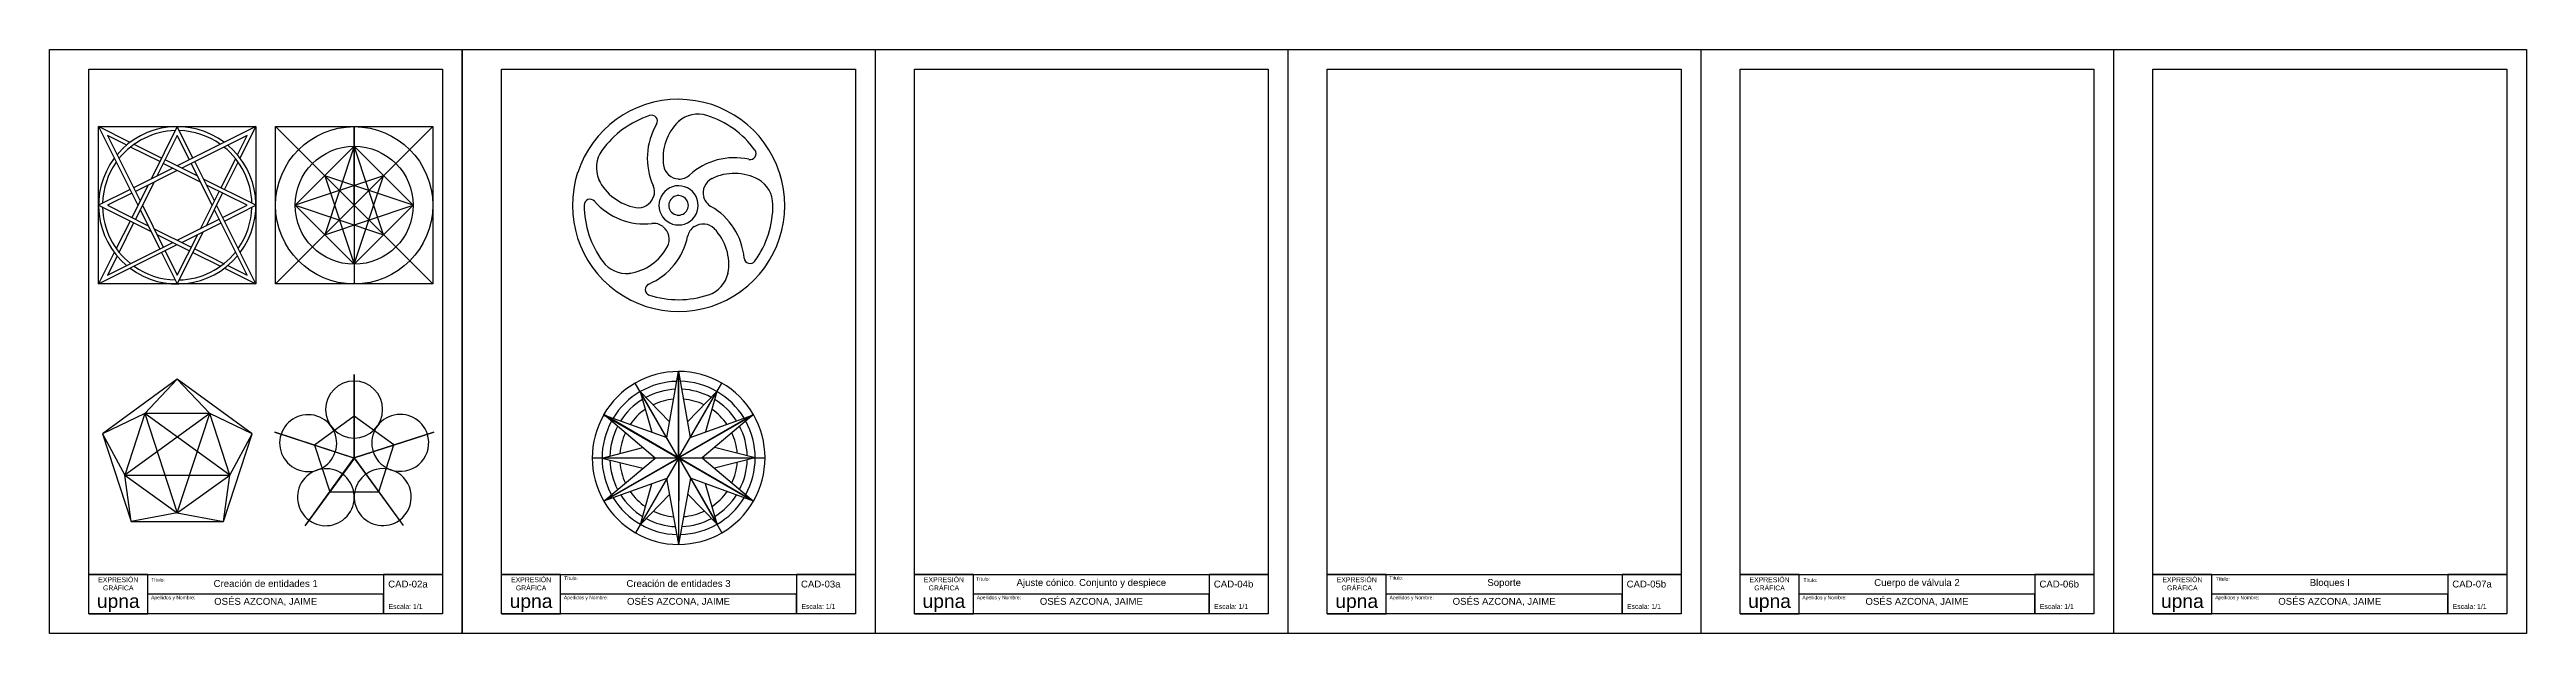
# Model space of a CAD drawing. Header units: millimetres. Extents: x 4300 to 5560, y 1672 to 1969.
import ezdxf

# ---------------------------------------------------------------- set-up
doc = ezdxf.new("R2010")
doc.units = ezdxf.units.MM
doc.styles.get("Standard").update_dxf_attribs({"font": 'arial.ttf'})

# ---------------------------------------------------------------- blocks, each defined once
blk = doc.blocks.new('*U1')
blk.add_line((-25.7, 14.9), (-25.7, 15))
for centre, radius, start, end in [((-25.7, -27.8), 54, 18, 90), ((-15.8, 3.7), 15, 72.4936, 131.4364), ((-25.7, -27.8), 48, 35.9396, 72.4936), ((10.8, -1.4), 3, 257.4402, 35.9396), ((-25.5, -6.4), 8, 268.6694, 312.1809), ((2.7, -37.5), 34, 77.4402, 132.1809), ((2.7, -37.5), 26, 61.8131, 116.2389), ((2.7, -37.5), 26, 61.8131, 116.2389), ((-25.7, -27.8), 10, 18, 90), ((-25.7, -27.8), 5, 18, 90), ((-5.2, -21.3), 8, 116.2389, 196.6694), ((7.3, -27.5), 15, 59.4364, 65.2164)]:
    blk.add_arc(centre, radius, start, end)
blk = doc.blocks.new('*U2')
at = {"color": 0, "linetype": 'ByBlock', "lineweight": -2, "transparency": 16777216}
for p, rotation in [((4601.5, 1922.5), 72), ((4582.8, 1882.1), 144), ((4654.3, 1873.6), 288), ((4615.5, 1851.9), 216)]:
    blk.add_blockref('*U1', p, dxfattribs=dict(at, rotation=rotation))
blk.add_blockref('*U1', (4645.6, 1917.2), dxfattribs=at)
blk = doc.blocks.new('*U3')
for p, q in [((20.2, 21.3), (20.2, -21.3)), ((20.2, -21.3), (-20.2, -8.1))]:
    blk.add_line(p, q)
blk.add_lwpolyline([(20.2, 0), (20.2, 0), (0, -14.7)])
for centre, start, end in [((20.2, 3.4), 90, 270), ((-3.2, -13.7), 342, 162)]:
    blk.add_arc(centre, 14.5, start, end)
blk = doc.blocks.new('*U4')
at = {"color": 0, "linetype": 'ByBlock', "lineweight": -2, "transparency": 16777216}
blk.add_blockref('*U3', (4434.7, 1782.2), dxfattribs=at)
for p, rotation in [((4468.9, 1786.8), 288), ((4483.8, 1755.7), 216), ((4428.5, 1748.3), 72.00000000000003), ((4458.8, 1731.9), 144.0000000000001)]:
    blk.add_blockref('*U3', p, dxfattribs=dict(at, rotation=rotation))
blk = doc.blocks.new('*U5')
for p, q in [((-19.1, 22), (-19.1, -22)), ((-19.1, 22), (-13.1, -11.6)), ((-19.1, -22), (2.9, 16.1)), ((-19.1, -22), (0.4, 11.8)), ((-19.1, -22), (19.1, 0)), ((0.4, 11.8), (-14.5, -3.6)), ((-13.1, -11.6), (19.1, 0)), ((0.4, 11.8), (-5.4, -8.8))]:
    blk.add_line(p, q)
for radius, start, end in [(44, 30, 90), (39, 31.3142, 88.6858), (35, 61.6701, 87.3579), (30, 64.4146, 85.1847), (30, 34.8153, 55.5854), (35, 32.6421, 58.3299)]:
    blk.add_arc((-19.1, -22), radius, start, end)
blk = doc.blocks.new('*U6')
at = {"color": 0, "linetype": 'ByBlock', "lineweight": -2, "transparency": 16777216}
for p, rotation in [((4610.4, 1788.5), 59.99999999999997), ((4591.4, 1766.5), 120), ((4648.5, 1755.5), 299.9999999999999), ((4600.9, 1739), 180), ((4629.5, 1733.5), 239.9999999999999)]:
    blk.add_blockref('*U5', p, dxfattribs=dict(at, rotation=rotation))
blk.add_blockref('*U5', (4639, 1783), dxfattribs=at)

msp = doc.modelspace()

# ---------------------------------------------------------------- linework, layer by layer
for p, q in [((4299.9, 1968.7), (4509.9, 1968.7)), ((4299.9, 1671.7), (4299.9, 1968.7)), ((4509.9, 1968.7), (4509.9, 1671.7)), ((4509.9, 1968.7), (4719.9, 1968.7)), ((4509.9, 1671.7), (4509.9, 1968.7)), ((4719.9, 1968.7), (4719.9, 1671.7)), ((4719.9, 1968.7), (4929.9, 1968.7)), ((4929.9, 1968.7), (4929.9, 1671.7)), ((4929.9, 1968.7), (5139.9, 1968.7)), ((5139.9, 1968.7), (5139.9, 1671.7)), ((5139.9, 1968.7), (5349.9, 1968.7)), ((5349.9, 1968.7), (5349.9, 1671.7)), ((5349.9, 1968.7), (5559.9, 1968.7)), ((5559.9, 1968.7), (5559.9, 1671.7)), ((4319.9, 1958.7), (4499.9, 1958.7)), ((4319.9, 1681.7), (4319.9, 1958.7)), ((4499.9, 1958.7), (4499.9, 1681.7)), ((4529.9, 1958.7), (4709.9, 1958.7)), ((4529.9, 1681.7), (4529.9, 1958.7)), ((4709.9, 1958.7), (4709.9, 1681.7)), ((4739.9, 1958.7), (4919.9, 1958.7)), ((4739.9, 1681.7), (4739.9, 1958.7)), ((4919.9, 1958.7), (4919.9, 1681.7)), ((4949.9, 1958.7), (5129.9, 1958.7)), ((4949.9, 1681.7), (4949.9, 1958.7)), ((5129.9, 1958.7), (5129.9, 1681.7)), ((5159.9, 1958.7), (5339.9, 1958.7)), ((5159.9, 1681.7), (5159.9, 1958.7)), ((5339.9, 1958.7), (5339.9, 1681.7)), ((5369.9, 1958.7), (5549.9, 1958.7)), ((5369.9, 1681.7), (5369.9, 1958.7)), ((5549.9, 1958.7), (5549.9, 1681.7)), ((4324.9, 1889.5), (4324.9, 1929.5)), ((4324.9, 1929.5), (4404.9, 1929.5)), ((4324.9, 1929.5), (4344.9, 1889.5)), ((4340.9, 1921.5), (4324.9, 1929.5)), ((4364.9, 1929.5), (4351.6, 1902.8)), ((4404.9, 1929.5), (4364.9, 1909.5)), ((4372.9, 1913.5), (4364.9, 1929.5)), ((4396.9, 1913.5), (4404.9, 1929.5)), ((4404.9, 1929.5), (4404.9, 1849.5)), ((4414.9, 1889.5), (4414.9, 1929.5)), ((4414.9, 1929.5), (4494.9, 1929.5)), ((4414.9, 1849.5), (4494.9, 1929.5)), ((4414.9, 1929.5), (4494.9, 1849.5)), ((4454.9, 1889.5), (4454.9, 1929.5)), ((4454.9, 1929.5), (4454.9, 1849.5)), ((4494.9, 1929.5), (4494.9, 1849.5)), ((4329.4, 1925), (4346.1, 1891.7)), ((4339.2, 1920.1), (4329.4, 1925)), ((4356, 1911.7), (4341.2, 1919.1)), ((4356.9, 1913.5), (4343, 1920.5)), ((4364.9, 1925), (4354.6, 1904.3)), ((4371.2, 1912.6), (4364.9, 1925)), ((4400.5, 1925), (4367.2, 1908.4)), ((4395.6, 1915.2), (4400.5, 1925)), ((4424.9, 1889.5), (4454.9, 1919.5)), ((4454.9, 1919.5), (4439.9, 1874.5)), ((4454.9, 1919.5), (4484.9, 1889.5)), ((4469.9, 1874.5), (4454.9, 1919.5)), ((4362.7, 1908.4), (4342.7, 1898.4)), ((4364.9, 1907.2), (4343.6, 1896.6)), ((4376.8, 1901.3), (4357.8, 1910.8)), ((4375.3, 1904.3), (4358.7, 1912.6)), ((4382.7, 1889.5), (4372, 1910.8)), ((4383.8, 1891.7), (4373.8, 1911.7)), ((4404.9, 1889.5), (4378.3, 1902.8)), ((4387.2, 1898.4), (4394.6, 1913.2)), ((4388.9, 1897.5), (4395.9, 1911.5)), ((4469.9, 1904.5), (4424.9, 1889.5)), ((4484.9, 1889.5), (4439.9, 1904.5)), ((4439.9, 1904.5), (4454.9, 1859.5)), ((4454.9, 1859.5), (4469.9, 1904.5)), ((4340.9, 1897.5), (4324.9, 1889.5)), ((4341.8, 1895.7), (4329.4, 1889.5)), ((4350.1, 1899.8), (4341.8, 1883.3)), ((4353.1, 1901.3), (4343.6, 1882.4)), ((4376.8, 1877.6), (4386.3, 1896.6)), ((4400.5, 1889.5), (4379.8, 1899.8)), ((4379.8, 1879.1), (4388, 1895.7)), ((4324.9, 1849.5), (4324.9, 1889.5)), ((4324.9, 1889.5), (4351.6, 1876.1)), ((4329.4, 1889.5), (4350.1, 1879.1)), ((4340.9, 1881.5), (4333.9, 1867.5)), ((4342.7, 1880.6), (4335.3, 1865.7)), ((4346.1, 1887.2), (4356, 1867.3)), ((4347.2, 1889.5), (4357.8, 1868.2)), ((4353.1, 1877.6), (4372, 1868.2)), ((4364.9, 1871.7), (4386.3, 1882.4)), ((4367.2, 1870.6), (4387.2, 1880.6)), ((4400.5, 1853.9), (4383.8, 1887.2)), ((4404.9, 1849.5), (4384.9, 1889.5)), ((4388, 1883.3), (4400.5, 1889.5)), ((4388.9, 1881.5), (4404.9, 1889.5)), ((4414.9, 1849.5), (4414.9, 1889.5)), ((4454.9, 1859.5), (4424.9, 1889.5)), ((4424.9, 1889.5), (4469.9, 1874.5)), ((4439.9, 1874.5), (4484.9, 1889.5)), ((4484.9, 1889.5), (4454.9, 1859.5)), ((4324.9, 1849.5), (4364.9, 1869.5)), ((4332.9, 1865.5), (4324.9, 1849.5)), ((4329.4, 1853.9), (4362.7, 1870.6)), ((4354.6, 1874.6), (4371.2, 1866.4)), ((4356.9, 1865.5), (4364.9, 1849.5)), ((4358.7, 1866.4), (4364.9, 1853.9)), ((4364.9, 1849.5), (4378.3, 1876.1)), ((4364.9, 1853.9), (4375.3, 1874.6)), ((4372.9, 1865.5), (4386.9, 1858.5)), ((4373.8, 1867.3), (4388.7, 1859.8)), ((4334.3, 1863.7), (4329.4, 1853.9)), ((4388.9, 1857.5), (4404.9, 1849.5)), ((4390.7, 1858.8), (4400.5, 1853.9)), ((4404.9, 1849.5), (4324.9, 1849.5)), ((4494.9, 1849.5), (4414.9, 1849.5)), ((4364.9, 1801), (4348.5, 1783.6)), ((4381.4, 1783.6), (4364.9, 1801)), ((4348.5, 1783.6), (4326.9, 1773.3)), ((4381.4, 1783.6), (4338.3, 1752.3)), ((4391.6, 1752.3), (4348.5, 1783.6)), ((4348.5, 1783.6), (4364.9, 1733)), ((4364.9, 1733), (4381.4, 1783.6)), ((4403, 1773.3), (4381.4, 1783.6)), ((4326.9, 1773.3), (4338.3, 1752.3)), ((4326.9, 1773.3), (4338.3, 1752.3)), ((4391.6, 1752.3), (4403, 1773.3)), ((4338.3, 1752.3), (4391.6, 1752.3)), ((4341.4, 1728.6), (4338.3, 1752.3)), ((4338.3, 1752.3), (4364.9, 1733)), ((4388.5, 1728.6), (4391.6, 1752.3)), ((4364.9, 1733), (4341.4, 1728.6)), ((4364.9, 1733), (4388.5, 1728.6)), ((4349.9, 1701.7), (4319.9, 1701.7)), ((4319.9, 1701.7), (4499.9, 1701.7)), ((4349.9, 1681.7), (4349.9, 1701.7)), ((4499.9, 1701.7), (4469.9, 1701.7)), ((4469.9, 1701.7), (4469.9, 1681.7)), ((4559.9, 1701.7), (4529.9, 1701.7)), ((4529.9, 1701.7), (4709.9, 1701.7)), ((4559.9, 1681.7), (4559.9, 1701.7)), ((4709.9, 1701.7), (4679.9, 1701.7)), ((4679.9, 1701.7), (4679.9, 1681.7)), ((4769.9, 1701.7), (4739.9, 1701.7)), ((4739.9, 1701.7), (4919.9, 1701.7)), ((4769.9, 1681.7), (4769.9, 1701.7)), ((4919.9, 1701.7), (4889.9, 1701.7)), ((4889.9, 1701.7), (4889.9, 1681.7)), ((4979.9, 1701.7), (4949.9, 1701.7)), ((4949.9, 1701.7), (5129.9, 1701.7)), ((4979.9, 1681.7), (4979.9, 1701.7)), ((5129.9, 1701.7), (5099.9, 1701.7)), ((5099.9, 1701.7), (5099.9, 1681.7)), ((5189.9, 1701.7), (5159.9, 1701.7)), ((5159.9, 1701.7), (5339.9, 1701.7)), ((5189.9, 1681.7), (5189.9, 1701.7)), ((5339.9, 1701.7), (5309.9, 1701.7)), ((5309.9, 1701.7), (5309.9, 1681.7)), ((5399.9, 1701.7), (5369.9, 1701.7)), ((5369.9, 1701.7), (5549.9, 1701.7)), ((5399.9, 1681.7), (5399.9, 1701.7)), ((5549.9, 1701.7), (5519.9, 1701.7)), ((5519.9, 1701.7), (5519.9, 1681.7)), ((4469.9, 1691.7), (4349.9, 1691.7)), ((4469.9, 1681.7), (4469.9, 1691.7)), ((4679.9, 1691.7), (4559.9, 1691.7)), ((4679.9, 1681.7), (4679.9, 1691.7)), ((4889.9, 1691.7), (4769.9, 1691.7)), ((4889.9, 1681.7), (4889.9, 1691.7)), ((5099.9, 1691.7), (4979.9, 1691.7)), ((5099.9, 1681.7), (5099.9, 1691.7)), ((5309.9, 1691.7), (5189.9, 1691.7)), ((5309.9, 1681.7), (5309.9, 1691.7)), ((5519.9, 1691.7), (5399.9, 1691.7)), ((5519.9, 1681.7), (5519.9, 1691.7)), ((4499.9, 1681.7), (4319.9, 1681.7)), ((4319.9, 1681.7), (4349.9, 1681.7)), ((4709.9, 1681.7), (4529.9, 1681.7)), ((4529.9, 1681.7), (4559.9, 1681.7)), ((4919.9, 1681.7), (4739.9, 1681.7)), ((4739.9, 1681.7), (4769.9, 1681.7)), ((5129.9, 1681.7), (4949.9, 1681.7)), ((4949.9, 1681.7), (4979.9, 1681.7)), ((5339.9, 1681.7), (5159.9, 1681.7)), ((5159.9, 1681.7), (5189.9, 1681.7)), ((5549.9, 1681.7), (5369.9, 1681.7)), ((5369.9, 1681.7), (5399.9, 1681.7)), ((4509.9, 1671.7), (4299.9, 1671.7)), ((4719.9, 1671.7), (4509.9, 1671.7)), ((4929.9, 1671.7), (4719.9, 1671.7)), ((5139.9, 1671.7), (4929.9, 1671.7)), ((5349.9, 1671.7), (5139.9, 1671.7)), ((5559.9, 1671.7), (5349.9, 1671.7))]:
    msp.add_line(p, q)
for points in [[(4364.9, 1801), (4326.9, 1773.3), (4341.4, 1728.6), (4388.5, 1728.6), (4403, 1773.3)], [(4364.9, 1733), (4391.6, 1752.3), (4381.4, 1783.6), (4348.5, 1783.6), (4338.3, 1752.3)]]:
    msp.add_lwpolyline(points, close=True)
for radius in [40, 30]:
    msp.add_circle((4454.9, 1889.5), radius)
for radius, start, end in [(40, 53.1301, 139.9692), (38, 91.518, 141.281), (38, 54.6481, 88.482), (38, 1.518, 51.281), (40, 323.1301, 49.9692), (40, 143.1301, 229.9692), (38, 144.6481, 178.482), (38, 181.518, 231.281), (38, 324.6481, 358.482), (38, 271.518, 321.281), (40, 233.1301, 319.9692), (38, 234.6481, 268.482)]:
    msp.add_arc((4364.9, 1889.5), radius, start, end)

# ---------------------------------------------------------------- block references
for name in ['*U2', '*U6', '*U4']:
    msp.add_blockref(name, (0, 0))

# ---------------------------------------------------------------- texts
for s, width, heights, insert, char_height, attachment_point in [('Título:', 12.825, [0], (4981.5, 1700.9), 1.8, 1), ('\\pxqc;upna', 30, [0], (4319.9, 1691.7), 7, 1), ('\\pxqc;EXPRESIÓN GRÁFICA', 30, [0], (4334.9, 1700.3), 2.5, 2), ('Título:', 12.825, [0], (4351.6, 1699.9), 1.8, 1), ('Apellidos y Nombre:', 31.331, [0], (4351.6, 1690.9), 1.8, 1), ('\\pxqc;Creación de entidades 1', 120, [0], (4409.9, 1697.1), 3.5, 5), ('\\pxqc;OSÉS AZCONA, JAIME', 120, [0], (4349.9, 1689.8), 3.5, 1), ('CAD-02a', 30, [0], (4472.2, 1698.6), 3.5, 1), ('\\pxqc;upna', 30, [0], (4529.9, 1691.7), 7, 1), ('\\pxqc;EXPRESIÓN GRÁFICA', 30, [0], (4544.9, 1700.3), 2.5, 2), ('Apellidos y Nombre:', 31.331, [0], (4561.6, 1690.9), 1.8, 1), ('Título:', 12.825, [0], (4561.7, 1700.7), 1.8, 1), ('Creación de entidades 3', 120, [0], (4619.9, 1697.1), 3.5, 5), ('\\pxqc;OSÉS AZCONA, JAIME', 120, [0], (4559.9, 1689.8), 3.5, 1), ('CAD-03a', 30, [0], (4682.2, 1698.6), 3.5, 1), ('\\pxqc;upna', 30, [0], (4739.9, 1691.7), 7, 1), ('\\pxqc;EXPRESIÓN GRÁFICA', 30, [0], (4754.9, 1700.3), 2.5, 2), ('Título:', 12.825, [0], (4771.3, 1700.3), 1.8, 1), ('Apellidos y Nombre:', 31.331, [0], (4771.6, 1690.9), 1.8, 1), ('Ajuste cónico. Conjunto y despiece', 120, [0], (4829.9, 1697.1), 3.5, 5), ('\\pxqc;OSÉS AZCONA, JAIME', 120, [0], (4769.9, 1689.8), 3.5, 1), ('CAD-04b', 30, [0], (4892.2, 1698.6), 3.5, 1), ('\\pxqc;upna', 30, [0], (4949.9, 1691.7), 7, 1), ('\\pxqc;EXPRESIÓN GRÁFICA', 30, [0], (4964.9, 1700.3), 2.5, 2), ('Apellidos y Nombre:', 31.331, [0], (4981.6, 1690.9), 1.8, 1), ('\\pxqc;OSÉS AZCONA, JAIME', 120, [0], (4979.9, 1689.8), 3.5, 1), ('Soporte', 120, [0], (5039.9, 1697.1), 3.5, 5), ('CAD-05b', 30, [0], (5102.2, 1698.6), 3.5, 1), ('\\pxqc;upna', 30, [0], (5159.9, 1691.7), 7, 1), ('\\pxqc;EXPRESIÓN GRÁFICA', 30, [0], (5174.9, 1700.3), 2.5, 2), ('Apellidos y Nombre:', 31.331, [0], (5191.6, 1690.9), 1.8, 1), ('Título:', 12.825, [0], (5192.2, 1699.7), 1.8, 1), ('\\pxqc;OSÉS AZCONA, JAIME', 120, [0], (5189.9, 1689.8), 3.5, 1), ('Cuerpo de válvula 2', 120, [0], (5249.9, 1697.1), 3.5, 5), ('CAD-06b', 30, [0], (5312.2, 1698.6), 3.5, 1), ('\\pxqc;upna', 30, [0], (5369.9, 1691.7), 7, 1), ('\\pxqc;EXPRESIÓN GRÁFICA', 30, [0], (5384.9, 1700.3), 2.5, 2), ('Apellidos y Nombre:', 31.331, [0], (5401.6, 1690.9), 1.8, 1), ('Título:', 12.825, [0], (5402, 1700.3), 1.8, 1), ('\\pxqc;OSÉS AZCONA, JAIME', 120, [0], (5399.9, 1689.8), 3.5, 1), ('Bloques I', 120, [0], (5459.9, 1697.1), 3.5, 5), ('CAD-07a', 30, [0], (5522.2, 1698.6), 3.5, 1), ('Escala: 1/1', 30, [10], (4472.4, 1686.7), 2.5, 1), ('Escala: 1/1', 30, [10], (4682.4, 1686.7), 2.5, 1), ('Escala: 1/1', 30, [10], (4892.4, 1686.7), 2.5, 1), ('Escala: 1/1', 30, [10], (5102.4, 1686.7), 2.5, 1), ('Escala: 1/1', 30, [10], (5312.4, 1686.7), 2.5, 1), ('Escala: 1/1', 30, [10], (5522.4, 1686.7), 2.5, 1)]:
    msp.add_mtext_dynamic_manual_height_columns(s, width=width, gutter_width=12.5, heights=heights, dxfattribs=dict(insert=insert, char_height=char_height, attachment_point=attachment_point))

doc.saveas('drawing.dxf')
